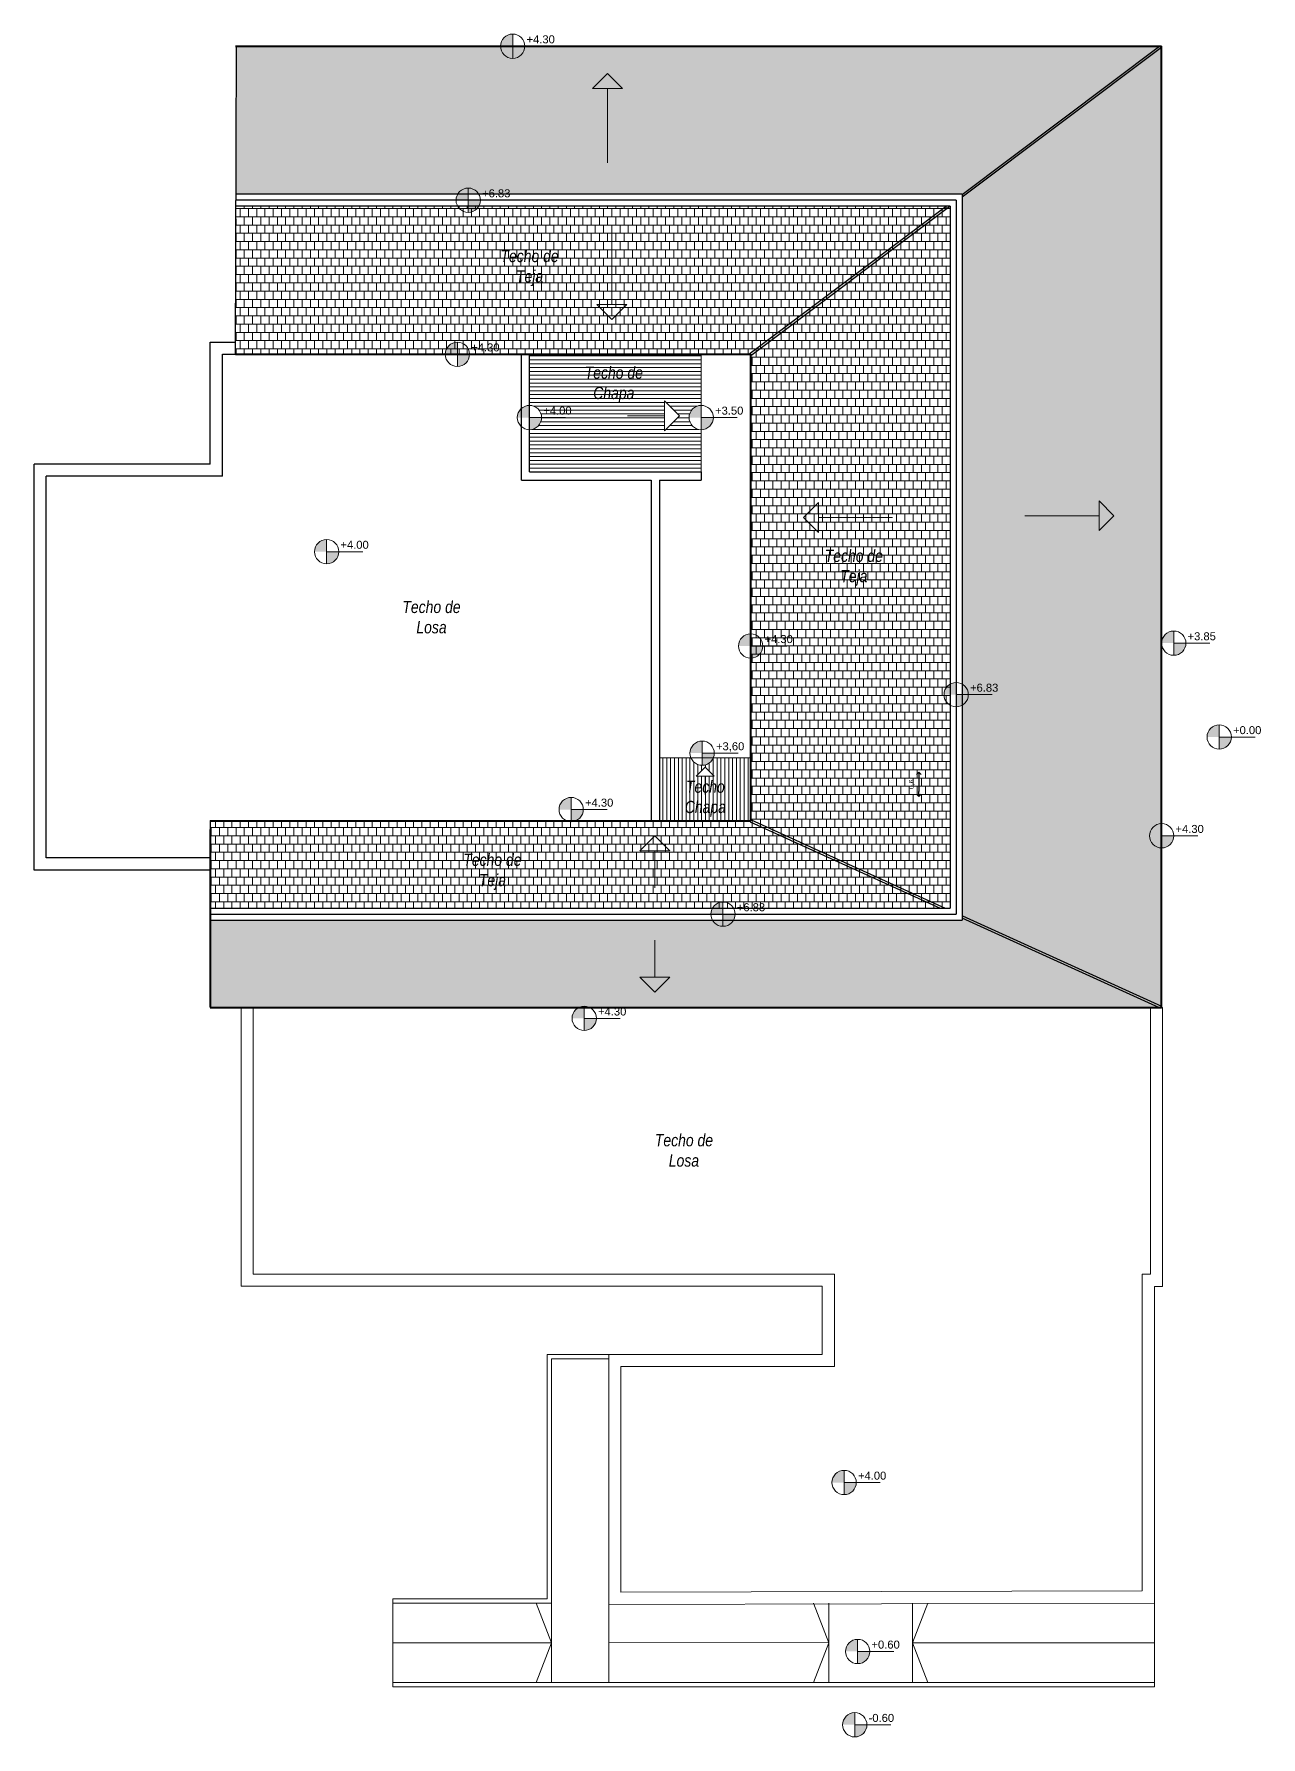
# Model space of a CAD drawing. Header units: millimetres. Extents: x -196 to -130, y 74 to 971.
# Drawn here: x -160.04 to -129.85, y 928.31 to 970.24 of the extents above; entities that cross this region are included whole.
import ezdxf

# ---------------------------------------------------------------- set-up
doc = ezdxf.new("R2010")
doc.units = ezdxf.units.MM
doc.layers.get('Defpoints').update_dxf_attribs({"lineweight": 0})
for name, color, linetype, lineweight in [('0.1', 1, 'Continuous', 30), ('02', 2, 'Continuous', 40), ('03', 3, 'Continuous', 30), ('04', 4, 'Continuous', 20), ('09', 8, 'Continuous', 0), ('Cotas', 47, 'Continuous', 5), ('rotulos', 13, 'Continuous', 5), ('Textos', 2, 'Continuous', 5)]:
    doc.layers.add(name, color=color, linetype=linetype, lineweight=lineweight)
doc.styles.add('AVANTGARD', font='swiss.ttf', dxfattribs={"height": 0.2})
doc.styles.add('FEDE', font='ARIAL.TTF')
doc.dimstyles.new('FEDE', dxfattribs={"dimtxt": 0.12, "dimasz": 0.12, "dimexe": 0.2, "dimexo": 0.2, "dimgap": 0.1, "dimtad": 1, "dimtxsty": 'FEDE', "dimblk": 'OPEN90', "dimcen": 0.12, "dimse1": 1, "dimse2": 1, "dimaunit": 1, "dimazin": 0, "dimtfac": 1, "dimtmove": 0, "dimatfit": 3, "dimldrblk": 'OPEN90', "dimfxl": 0, "dimarcsym": 0})
pattern_1 = [(0, (-138.10203, 285.0168), (0, 0.2032), []), (90, (-138.10203, 285.01679), (-0.1016, 0.2032), [0.2032, -0.2032])]

# ---------------------------------------------------------------- blocks, each defined once
blk = doc.blocks.new('_Open90')
at = {"layer": 'rotulos', "color": 0, "lineweight": -2}
for p, q in [((0, 0), (-1, 0)), ((-0.5, 0.5), (0, 0)), ((0, 0), (-0.5, -0.5))]:
    blk.add_line(p, q, dxfattribs=at)
blk = doc.blocks.new('*D3')
at = {"layer": 'Cotas', "color": 0, "lineweight": -2}
blk.add_line((-138.269, 951.946), (-138.269, 951.586), dxfattribs=at)
at = {"layer": 'Defpoints', "color": 0}
for p in [(-138.269, 952.066), (-138.269, 951.466), (-138.269, 951.466)]:
    blk.add_point(p, dxfattribs=at)
at = {"layer": 'Cotas', "color": 0, "lineweight": -2, "xscale": 0.12, "yscale": 0.12, "zscale": 0.12}
for p, rotation in [((-138.269, 952.066), 90), ((-138.269, 951.466), 270)]:
    blk.add_blockref('_Open90', p, dxfattribs=dict(at, rotation=rotation))
at = {"layer": 'Cotas', "color": 0, "insert": (-138.441, 951.766), "char_height": 0.12, "attachment_point": 5, "rotation": 90, "style": 'FEDE'}
blk.add_mtext('0,6', dxfattribs=at)

msp = doc.modelspace()

# ---------------------------------------------------------------- hatches: boundary and pattern name
at = {"layer": '09'}
h = msp.add_hatch(dxfattribs=at)
h.set_pattern_fill('AR-B88', color=256, scale=0.001, style=0)
h.set_pattern_definition(pattern_1)
h.paths.add_polyline_path([(-132.306, 969.937), (-155.055, 969.937), (-155.067, 966.293), (-137.199, 966.293), (-137.199, 966.257)])
h.paths.add_polyline_path([(-140.03, 967.664), (-139.623, 967.664), (-139.623, 967.289), (-140.03, 967.289)], flags=24)
h = msp.add_hatch(dxfattribs=at)
h.set_pattern_fill('AR-B88', color=256, scale=0.001, style=0)
h.set_pattern_definition(pattern_1)
h.paths.add_polyline_path([(-132.293, 969.937), (-132.306, 969.937), (-137.199, 966.257), (-137.199, 948.5), (-132.293, 946.271)])
h = msp.add_hatch(dxfattribs=at)
h.set_pattern_fill('AR-B88', color=256, scale=0.001, style=0)
h.set_pattern_definition(pattern_1)
h.paths.add_polyline_path([(-137.549, 965.995), (-155.068, 965.995), (-155.081, 962.352), (-142.405, 962.352)])
h.paths.add_polyline_path([(-148.613, 964.996), (-147.081, 964.996), (-147.081, 963.959), (-148.613, 963.959)], flags=24)
h = msp.add_hatch(dxfattribs=at)
h.set_pattern_fill('AR-B88', color=256, scale=0.001, style=0)
h.set_pattern_definition(pattern_1)
h.paths.add_polyline_path([(-137.499, 965.995), (-137.549, 965.995), (-142.405, 962.352), (-142.405, 950.866), (-137.679, 948.718), (-137.499, 948.718)])
h.paths.add_polyline_path([(-140.633, 957.616), (-139.102, 957.616), (-139.102, 956.579), (-140.633, 956.579)], flags=24)
h = msp.add_hatch(dxfattribs=at)
h.set_pattern_fill('LINE', color=256, scale=0.03, style=0)
h.set_pattern_definition([(0, (-130.27865, 0), (0, 0.09525), [])])
h.paths.add_polyline_path([(-147.849, 962.352), (-147.849, 961.094, -0.414214), (-147.55, 960.795, -0.414214), (-147.849, 960.496), (-147.849, 959.455), (-143.623, 959.455), (-143.623, 960.496, -0.414214), (-143.922, 960.795, -0.414214), (-143.623, 961.094), (-143.623, 962.352)])
h.paths.add_polyline_path([(-144.527, 961.207), (-144.159, 960.838), (-144.527, 960.469)], flags=16)
h.paths.add_polyline_path([(-147.558, 960.812), (-146.705, 960.812), (-146.705, 961.107), (-147.558, 961.107)], flags=25)
h.paths.add_polyline_path([(-146.539, 962.125), (-145.007, 962.125), (-145.007, 961.087), (-146.539, 961.087)], flags=24)
h = msp.add_hatch(dxfattribs=at)
h.set_pattern_fill('LINE', color=256, scale=0.03, angle=90, style=0)
h.set_pattern_definition([(90, (-130.27865, 0), (-0.09525, 6e-18), [])])
h.paths.add_polyline_path([(-143.325, 952.415, -0.661326), (-143.875, 952.415), (-144.652, 952.415), (-144.652, 950.866), (-142.405, 950.866), (-142.405, 952.415)])
h.paths.add_polyline_path([(-143.301, 951.968), (-143.743, 951.968), (-143.522, 952.189)], flags=16)
h.paths.add_polyline_path([(-144.084, 951.931), (-142.959, 951.931), (-142.959, 950.892), (-144.084, 950.892)], flags=24)
h = msp.add_hatch(dxfattribs=at)
h.set_pattern_fill('AR-B88', color=256, scale=0.001, style=0)
h.set_pattern_definition(pattern_1)
h.paths.add_polyline_path([(-142.405, 950.866), (-155.705, 950.866), (-155.705, 948.718), (-137.679, 948.718)])
h.paths.add_polyline_path([(-149.527, 950.131), (-147.995, 950.131), (-147.995, 949.094), (-149.527, 949.094)], flags=24)
h = msp.add_hatch(dxfattribs=at)
h.set_pattern_fill('AR-B88', color=256, scale=0.001, style=0)
h.set_pattern_definition(pattern_1)
h.paths.add_polyline_path([(-137.199, 948.5), (-137.199, 948.418), (-155.705, 948.418), (-155.705, 946.271), (-132.293, 946.271)])
h.paths.add_polyline_path([(-137.529, 948.509), (-137.221, 948.509), (-137.221, 948.126), (-137.529, 948.126)], flags=9)
h.paths.add_polyline_path([(-146.275, 948.509), (-145.895, 948.509), (-145.895, 948.126), (-146.275, 948.126)], flags=9)
at = {"layer": 'Cotas'}
h = msp.add_hatch(color=256, dxfattribs=at)
h.paths.add_polyline_path([(-148.262, 969.937), (-148.262, 970.236, 0.414214), (-148.561, 969.937)])
h.paths.add_polyline_path([(-148.262, 969.638, 0.414214), (-147.963, 969.937), (-148.262, 969.937)])
h = msp.add_hatch(color=256, dxfattribs=at)
h.paths.add_polyline_path([(-149.356, 966.145), (-149.356, 966.443, 0.414214), (-149.655, 966.145)])
h.paths.add_polyline_path([(-149.356, 965.846, 0.414214), (-149.057, 966.145), (-149.356, 966.145)])
h = msp.add_hatch(color=256, dxfattribs=at)
h.paths.add_polyline_path([(-149.622, 962.352), (-149.622, 962.651, 0.414214), (-149.921, 962.352)])
h.paths.add_polyline_path([(-149.622, 962.053, 0.414214), (-149.323, 962.352), (-149.622, 962.352)])
h = msp.add_hatch(color=256, dxfattribs=at)
h.paths.add_polyline_path([(-147.849, 960.795), (-147.849, 961.094, 0.414214), (-148.148, 960.795)])
h.paths.add_polyline_path([(-147.849, 960.496, 0.414214), (-147.55, 960.795), (-147.849, 960.795)])
h = msp.add_hatch(color=256, dxfattribs=at)
h.paths.add_polyline_path([(-143.623, 960.795), (-143.623, 961.094, 0.414214), (-143.922, 960.795)])
h.paths.add_polyline_path([(-143.623, 960.496, 0.414214), (-143.324, 960.795), (-143.623, 960.795)])
h = msp.add_hatch(color=256, dxfattribs=at)
h.paths.add_polyline_path([(-152.841, 957.492), (-152.841, 957.791, 0.414214), (-153.14, 957.492)])
h.paths.add_polyline_path([(-152.841, 957.193, 0.414214), (-152.542, 957.492), (-152.841, 957.492)])
h = msp.add_hatch(color=256, dxfattribs=at)
h.paths.add_polyline_path([(-131.994, 955.24), (-131.994, 955.538, 0.414214), (-132.293, 955.24)])
h.paths.add_polyline_path([(-131.994, 954.941, 0.414214), (-131.695, 955.24), (-131.994, 955.24)])
h = msp.add_hatch(color=256, dxfattribs=at)
h.paths.add_polyline_path([(-142.405, 955.17), (-142.405, 955.469, 0.414214), (-142.704, 955.17)])
h.paths.add_polyline_path([(-142.405, 954.871, 0.414214), (-142.106, 955.17), (-142.405, 955.17)])
h = msp.add_hatch(color=256, dxfattribs=at)
h.paths.add_polyline_path([(-137.349, 953.973), (-137.349, 954.272, 0.414214), (-137.648, 953.973)])
h.paths.add_polyline_path([(-137.349, 953.674, 0.414214), (-137.05, 953.973), (-137.349, 953.973)])
h = msp.add_hatch(color=256, dxfattribs=at)
h.paths.add_polyline_path([(-130.876, 952.929), (-130.876, 953.228, 0.414214), (-131.174, 952.929)])
h.paths.add_polyline_path([(-130.876, 952.63, 0.414214), (-130.577, 952.929), (-130.876, 952.929)])
h = msp.add_hatch(color=256, dxfattribs=at)
h.paths.add_polyline_path([(-143.6, 952.532), (-143.6, 952.831, 0.414214), (-143.899, 952.532)])
h.paths.add_polyline_path([(-143.6, 952.233, 0.414214), (-143.301, 952.532), (-143.6, 952.532)])
h = msp.add_hatch(color=256, dxfattribs=at)
h.paths.add_polyline_path([(-146.823, 951.144), (-146.823, 951.443, 0.414214), (-147.122, 951.144)])
h.paths.add_polyline_path([(-146.823, 950.845, 0.414214), (-146.524, 951.144), (-146.823, 951.144)])
h = msp.add_hatch(color=256, dxfattribs=at)
h.paths.add_polyline_path([(-132.293, 950.497), (-132.293, 950.796, 0.414214), (-132.592, 950.497)])
h.paths.add_polyline_path([(-132.293, 950.198, 0.414214), (-131.994, 950.497), (-132.293, 950.497)])
h = msp.add_hatch(color=256, dxfattribs=at)
h.paths.add_polyline_path([(-143.087, 948.568), (-143.087, 948.867, 0.414214), (-143.386, 948.568)])
h.paths.add_polyline_path([(-143.087, 948.269, 0.414214), (-142.788, 948.568), (-143.087, 948.568)])
h = msp.add_hatch(color=256, dxfattribs=at)
h.paths.add_polyline_path([(-146.502, 946.002), (-146.502, 946.301, 0.414214), (-146.801, 946.002)])
h.paths.add_polyline_path([(-146.502, 945.703, 0.414214), (-146.203, 946.002), (-146.502, 946.002)])
h = msp.add_hatch(color=256, dxfattribs=at)
h.paths.add_polyline_path([(-140.106, 934.575), (-140.106, 934.874, 0.414214), (-140.405, 934.575)])
h.paths.add_polyline_path([(-140.106, 934.276, 0.414214), (-139.807, 934.575), (-140.106, 934.575)])
h = msp.add_hatch(color=256, dxfattribs=at)
h.paths.add_polyline_path([(-139.773, 930.415), (-139.773, 930.714, 0.414214), (-140.072, 930.415)])
h.paths.add_polyline_path([(-139.773, 930.116, 0.414214), (-139.474, 930.415), (-139.773, 930.415)])
h = msp.add_hatch(color=256, dxfattribs=at)
h.paths.add_polyline_path([(-139.844, 928.61), (-139.844, 928.909, 0.414214), (-140.143, 928.61)])
h.paths.add_polyline_path([(-139.844, 928.311, 0.414214), (-139.545, 928.61), (-139.844, 928.61)])

# ---------------------------------------------------------------- linework, layer by layer
at = {"layer": '0.1'}
for p, q in [((-155.081, 962.352), (-155.055, 969.942)), ((-137.199, 966.289), (-132.348, 969.937)), ((-137.199, 966.226), (-132.293, 969.916)), ((-137.349, 966.145), (-155.081, 966.145)), ((-137.499, 965.995), (-155.081, 965.995)), ((-137.199, 966.293), (-155.058, 966.293)), ((-142.447, 962.352), (-137.591, 965.995)), ((-142.405, 962.321), (-137.507, 965.995)), ((-137.499, 965.995), (-137.499, 948.718)), ((-137.349, 966.145), (-137.349, 948.568)), ((-137.199, 966.293), (-137.199, 948.418)), ((-155.705, 950.871), (-155.705, 946.271)), ((-142.395, 950.888), (-137.619, 948.718)), ((-142.415, 950.843), (-137.74, 948.718)), ((-155.705, 948.718), (-137.499, 948.718)), ((-155.705, 948.568), (-137.349, 948.568)), ((-155.705, 948.418), (-137.199, 948.418)), ((-137.209, 948.477), (-132.354, 946.271)), ((-137.189, 948.523), (-132.293, 946.299))]:
    msp.add_line(p, q, dxfattribs=at)
at = {"layer": '02'}
for p, q in [((-155.081, 969.937), (-132.293, 969.937)), ((-155.055, 969.942), (-153.646, 969.942)), ((-132.293, 946.271), (-132.293, 969.937)), ((-155.081, 962.352), (-142.405, 962.352)), ((-142.405, 950.866), (-142.405, 962.352)), ((-155.705, 950.866), (-142.405, 950.866)), ((-155.705, 950.654), (-155.705, 946.276)), ((-155.705, 946.271), (-132.293, 946.271))]:
    msp.add_line(p, q, dxfattribs=at)
at = {"layer": '03'}
for p, q in [((-155.705, 959.648), (-155.705, 962.652)), ((-155.705, 962.652), (-155.08, 962.652)), ((-155.405, 962.352), (-155.081, 962.352)), ((-155.405, 959.348), (-155.405, 962.352)), ((-148.049, 959.255), (-148.049, 962.352)), ((-147.849, 959.455), (-147.849, 962.352)), ((-160.04, 949.654), (-160.04, 959.648)), ((-155.705, 959.648), (-160.04, 959.648)), ((-155.405, 959.348), (-159.74, 959.348)), ((-159.74, 949.954), (-159.74, 959.348)), ((-148.049, 959.255), (-144.852, 959.255)), ((-147.849, 959.455), (-143.623, 959.455)), ((-144.852, 959.255), (-144.852, 950.866)), ((-144.652, 959.255), (-144.652, 950.866)), ((-144.652, 959.255), (-143.623, 959.255)), ((-143.623, 959.455), (-143.623, 959.255)), ((-155.705, 949.654), (-160.04, 949.654)), ((-155.705, 949.954), (-159.74, 949.954)), ((-132.293, 946.271), (-132.268, 946.271))]:
    msp.add_line(p, q, dxfattribs=at)
at = {"layer": '04'}
for p, q in [((-145.925, 969.263), (-146.294, 968.895)), ((-146.294, 968.895), (-145.557, 968.895)), ((-145.925, 969.263), (-145.557, 968.895)), ((-145.925, 968.895), (-145.925, 967.069)), ((-145.824, 963.577), (-145.824, 965.403)), ((-145.824, 963.209), (-146.192, 963.577)), ((-146.192, 963.577), (-145.455, 963.577)), ((-145.824, 963.209), (-145.455, 963.577)), ((-144.159, 960.838), (-144.527, 961.207)), ((-144.527, 961.207), (-144.527, 960.469)), ((-144.527, 960.838), (-145.44, 960.838)), ((-144.159, 960.838), (-144.527, 960.469)), ((-141.109, 958.336), (-140.74, 958.705)), ((-140.74, 958.705), (-140.74, 957.968)), ((-133.465, 958.378), (-133.833, 958.747)), ((-133.833, 958.747), (-133.833, 958.01)), ((-141.109, 958.336), (-140.74, 957.968)), ((-140.74, 958.336), (-138.915, 958.336)), ((-133.833, 958.378), (-135.659, 958.378)), ((-133.465, 958.378), (-133.833, 958.01)), ((-143.522, 952.189), (-143.743, 951.968)), ((-143.522, 952.189), (-143.301, 951.968)), ((-143.743, 951.968), (-143.301, 951.968)), ((-143.522, 951.968), (-143.522, 951.511)), ((-144.767, 950.494), (-145.136, 950.125)), ((-144.767, 950.494), (-144.398, 950.125)), ((-145.136, 950.125), (-144.398, 950.125)), ((-144.767, 950.125), (-144.767, 949.213)), ((-144.767, 947.016), (-144.767, 947.929)), ((-144.767, 946.648), (-145.136, 947.016)), ((-145.136, 947.016), (-144.398, 947.016)), ((-144.767, 946.648), (-144.398, 947.016)), ((-154.947, 939.408), (-154.947, 946.276)), ((-154.647, 939.708), (-154.647, 946.276)), ((-132.568, 939.701), (-132.568, 946.271)), ((-132.268, 939.401), (-132.268, 946.271)), ((-154.647, 939.708), (-140.343, 939.708)), ((-140.343, 937.428), (-140.343, 939.708)), ((-132.768, 931.905), (-132.768, 939.701)), ((-132.768, 939.701), (-132.568, 939.701)), ((-154.947, 939.408), (-140.643, 939.408)), ((-140.643, 937.728), (-140.643, 939.408)), ((-132.468, 939.401), (-132.268, 939.401)), ((-132.468, 931.606), (-132.468, 939.401)), ((-145.899, 937.728), (-140.643, 937.728)), ((-145.899, 931.575), (-145.899, 937.728)), ((-145.599, 931.876), (-145.599, 937.428)), ((-145.599, 937.428), (-140.343, 937.428)), ((-145.906, 931.575), (-132.468, 931.606)), ((-145.599, 931.876), (-132.768, 931.905))]:
    msp.add_line(p, q, dxfattribs=at)
at = {"layer": '09'}
for p, q in [((-143.623, 962.352), (-143.623, 959.455)), ((-144.652, 952.415), (-142.405, 952.415)), ((-145.899, 937.728), (-147.416, 937.728)), ((-147.416, 931.714), (-147.416, 937.728)), ((-145.899, 937.62), (-147.307, 937.62)), ((-147.307, 931.606), (-147.307, 937.62)), ((-151.208, 931.714), (-151.208, 931.606)), ((-147.416, 931.714), (-151.208, 931.714)), ((-151.208, 931.606), (-151.208, 929.655)), ((-147.307, 931.606), (-151.208, 931.606)), ((-147.307, 930.63), (-147.687, 931.606)), ((-147.307, 931.606), (-147.307, 929.655)), ((-140.481, 930.63), (-140.86, 931.606)), ((-140.481, 931.606), (-140.481, 929.655)), ((-138.422, 930.63), (-138.042, 931.606)), ((-138.422, 931.606), (-138.422, 929.655)), ((-132.468, 929.655), (-132.468, 931.606)), ((-145.899, 931.575), (-145.898, 929.655)), ((-151.208, 930.63), (-147.307, 930.63)), ((-147.307, 930.63), (-147.687, 929.655)), ((-145.899, 930.638), (-140.481, 930.63)), ((-140.481, 930.63), (-140.86, 929.655)), ((-138.422, 930.63), (-138.042, 929.655)), ((-138.422, 930.63), (-132.468, 930.63)), ((-151.208, 929.655), (-151.208, 929.547)), ((-132.468, 929.655), (-151.208, 929.655)), ((-151.208, 929.547), (-132.468, 929.547)), ((-132.468, 929.655), (-132.468, 929.547))]:
    msp.add_line(p, q, dxfattribs=at)
at = {"layer": 'Cotas'}
for p, q in [((-148.262, 969.638), (-148.262, 970.236)), ((-148.262, 969.937), (-147.374, 969.937)), ((-149.356, 965.846), (-149.356, 966.443)), ((-149.356, 966.145), (-148.468, 966.145)), ((-149.622, 962.053), (-149.622, 962.651)), ((-149.622, 962.352), (-148.734, 962.352)), ((-147.849, 960.496), (-147.849, 961.094)), ((-143.623, 960.496), (-143.623, 961.094)), ((-147.849, 960.795), (-146.961, 960.795)), ((-143.623, 960.795), (-142.735, 960.795)), ((-152.841, 957.193), (-152.841, 957.791)), ((-152.841, 957.492), (-151.953, 957.492)), ((-131.994, 954.941), (-131.994, 955.538)), ((-142.405, 954.871), (-142.405, 955.469)), ((-142.405, 955.17), (-141.517, 955.17)), ((-131.994, 955.24), (-131.106, 955.24)), ((-137.349, 953.674), (-137.349, 954.272)), ((-137.349, 953.973), (-136.461, 953.973)), ((-130.876, 952.63), (-130.876, 953.228)), ((-143.6, 952.233), (-143.6, 952.831)), ((-130.876, 952.929), (-129.987, 952.929)), ((-143.6, 952.532), (-142.712, 952.532)), ((-146.823, 950.845), (-146.823, 951.443)), ((-146.823, 951.144), (-145.934, 951.144)), ((-132.293, 950.198), (-132.293, 950.796)), ((-132.293, 950.497), (-131.405, 950.497)), ((-143.087, 948.269), (-143.087, 948.867)), ((-143.087, 948.568), (-142.198, 948.568)), ((-146.502, 945.703), (-146.502, 946.301)), ((-146.502, 946.002), (-145.614, 946.002)), ((-140.106, 934.276), (-140.106, 934.874)), ((-140.106, 934.575), (-139.217, 934.575)), ((-139.773, 930.116), (-139.773, 930.714)), ((-139.773, 930.415), (-138.885, 930.415)), ((-139.844, 928.311), (-139.844, 928.909)), ((-139.844, 928.61), (-138.955, 928.61))]:
    msp.add_line(p, q, dxfattribs=at)
for centre in [(-148.262, 969.937), (-149.356, 966.145), (-149.622, 962.352), (-147.849, 960.795), (-143.623, 960.795), (-152.841, 957.492), (-131.994, 955.24), (-142.405, 955.17), (-137.349, 953.973), (-130.876, 952.929), (-143.6, 952.532), (-146.823, 951.144), (-132.293, 950.497), (-143.087, 948.568), (-146.502, 946.002), (-140.106, 934.575), (-139.773, 930.415), (-139.844, 928.61)]:
    msp.add_circle(centre, 0.299, dxfattribs=at)

# ---------------------------------------------------------------- texts
at = {"layer": 'Textos', "style": 'AVANTGARD'}
for s, p in [('+4.30', (-147.921, 970.008)), ('+6.83', (-149.015, 966.216)), ('+4.30', (-149.281, 962.423)), ('+4.00', (-147.508, 960.867)), ('+3.50', (-143.282, 960.867)), ('+4.00', (-152.501, 957.564)), ('+3.85', (-131.654, 955.311)), ('+4.30', (-142.064, 955.242)), ('+6.83', (-137.008, 954.045)), ('+0.00', (-130.535, 953)), ('+3,60', (-143.259, 952.603)), ('+4.30', (-146.482, 951.215)), ('+4.30', (-131.952, 950.568)), ('+6.83', (-142.746, 948.64)), ('+4.30', (-146.162, 946.073)), ('+4.00', (-139.765, 934.646)), ('+0.60', (-139.433, 930.486)), ('-0.60', (-139.503, 928.681))]:
    msp.add_text(s, height=0.197, dxfattribs=at).set_placement(p)
at = {"layer": 'Textos', "char_height": 0.3, "attachment_point": 2}
for s, insert, width in [('{\\fArial Narrow|b0|i1|c0|p34;Techo de\\PTeja}', (-147.847, 964.921), 2.6129), ('{\\fArial Narrow|b0|i1|c0|p34;Techo de\\PChapa}', (-145.773, 962.05), 2.6129), ('{\\fArial Narrow|b0|i1|c0|p34;Techo de\\PTeja}', (-139.867, 957.541), 2.6129), ('{\\fArial Narrow|b0|i1|c0|p34;Techo de\\PLosa}', (-150.26, 956.282), 2.6129), ('{\\fArial Narrow|b0|i1|c0|p34;Techo  \\PChapa}', (-143.521, 951.856), 3.912), ('{\\fArial Narrow|b0|i1|c0|p34;Techo de\\PTeja}', (-148.761, 950.056), 2.6129), ('{\\fArial Narrow|b0|i1|c0|p34;Techo de\\PLosa}', (-144.048, 943.152), 2.6129)]:
    msp.add_mtext(s, dxfattribs=dict(at, insert=insert, width=width))

# ---------------------------------------------------------------- dimensions: what is measured, and where the dimension line sits
at = {"layer": 'Cotas'}
dim = msp.add_linear_dim(base=(-138.269, 951.466), p1=(-138.269, 952.066), p2=(-138.269, 951.466), angle=90, dimstyle='FEDE', dxfattribs=at)
dim.commit()
dim.dimension.update_dxf_attribs({"geometry": '*D3', "text_midpoint": (-138.441, 951.766)})

doc.saveas('drawing.dxf')
